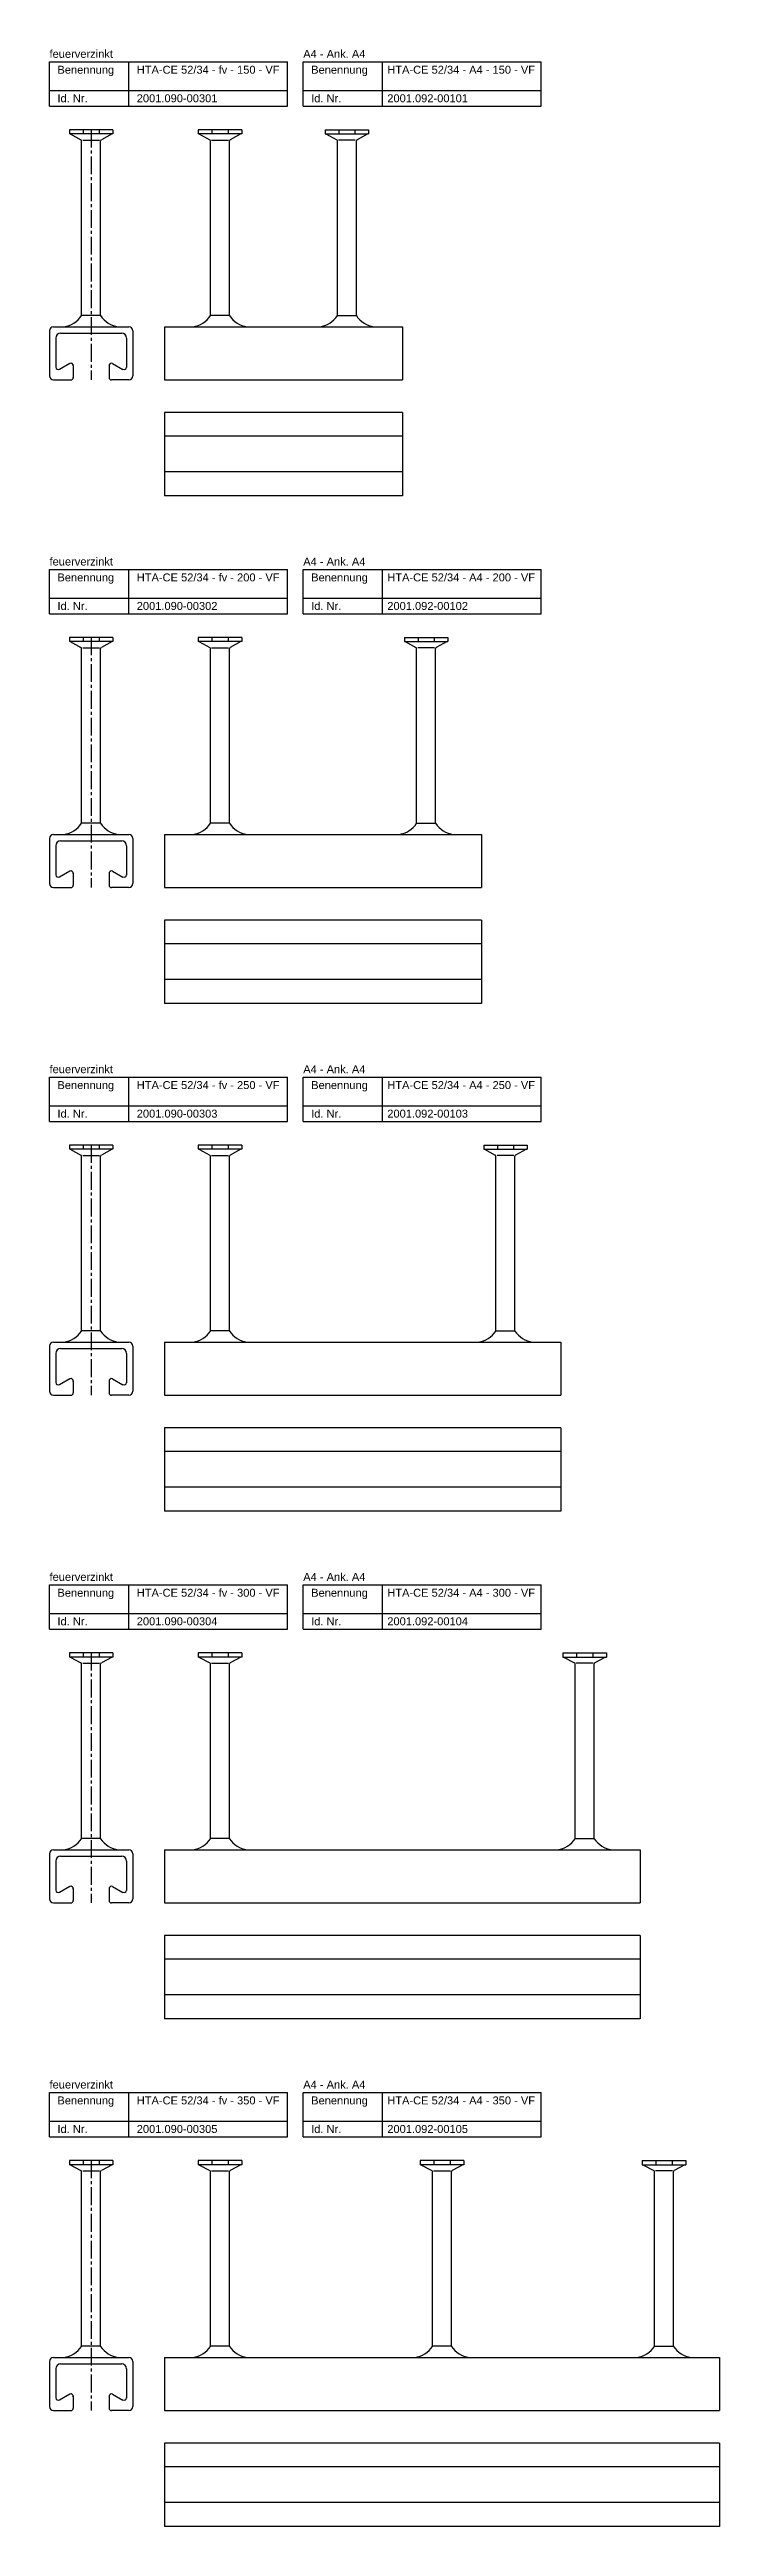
# Model space of a CAD drawing. Header units: inches. Extents: x 9 to 6151, y 3 to 3165.
# Drawn here: x 9 to 431, y 1603 to 3165 of the extents above; entities that cross this region are included whole.
import ezdxf

# ---------------------------------------------------------------- set-up
doc = ezdxf.new("R2010")
doc.units = ezdxf.units.IN
doc.header["$MEASUREMENT"] = 0
doc.linetypes.add('MITTE2', pattern=[1.125, 0.75, -0.125, 0.125, -0.125])
doc.layers.add('HALFEN', color=2, linetype='Continuous')
doc.styles.add('ARIAL50', font='arial.ttf', dxfattribs={"height": 5})

msp = doc.modelspace()

# ---------------------------------------------------------------- linework, layer by layer
at = {"layer": 'HALFEN'}
for p, q in [((8.9, 3157), (158.9, 3157)), ((8.9, 3129), (8.9, 3157)), ((58.9, 3129), (58.9, 3157)), ((158.9, 3129), (158.9, 3157)), ((168.9, 3157), (318.9, 3157)), ((168.9, 3129), (168.9, 3157)), ((218.9, 3129), (218.9, 3157)), ((318.9, 3129), (318.9, 3157)), ((8.9, 3139), (158.9, 3139)), ((168.9, 3139), (318.9, 3139)), ((8.9, 3129), (158.9, 3129)), ((168.9, 3129), (318.9, 3129)), ((48.9, 3114.2), (21.4, 3114.2)), ((21.4, 3114.2), (21.4, 3111.5)), ((48.9, 3111.5), (21.4, 3111.5)), ((21.9, 3111.5), (28.7, 3107.9)), ((29.1, 2997), (29.1, 3107.2)), ((29.8, 3107.7), (40.4, 3107.7)), ((30.1, 3114.2), (30.1, 3111.5)), ((40.2, 3114.2), (40.2, 3111.5)), ((41.1, 2997), (41.1, 3107.2)), ((48.4, 3111.5), (41.6, 3107.9)), ((48.9, 3114.2), (48.9, 3111.5)), ((130.1, 3114.2), (102.7, 3114.2)), ((102.7, 3114.2), (102.7, 3111.5)), ((130.1, 3111.5), (102.7, 3111.5)), ((103.1, 3111.5), (110, 3107.9)), ((110.4, 2997), (110.4, 3107.2)), ((111, 3107.7), (121.7, 3107.7)), ((111.3, 3114.2), (111.3, 3111.5)), ((121.5, 3114.2), (121.5, 3111.5)), ((122.4, 2997), (122.4, 3107.2)), ((129.6, 3111.5), (122.8, 3107.9)), ((130.1, 3114.2), (130.1, 3111.5)), ((182.7, 3114.2), (210.1, 3114.2)), ((182.7, 3114.2), (182.7, 3111.5)), ((182.7, 3111.5), (210.1, 3111.5)), ((183.1, 3111.5), (190, 3107.9)), ((190.4, 2997), (190.4, 3107.2)), ((201.7, 3107.7), (191.1, 3107.7)), ((191.3, 3114.2), (191.3, 3111.5)), ((201.5, 3114.2), (201.5, 3111.5)), ((202.4, 2997), (202.4, 3107.2)), ((209.6, 3111.5), (202.8, 3107.9)), ((210.1, 3114.2), (210.1, 3111.5)), ((8.9, 2987.5), (8.9, 2959)), ((11.4, 2990), (58.9, 2990)), ((12.9, 2982.9), (12.9, 2964.3)), ((15.9, 2985.9), (54.4, 2985.9)), ((41.1, 2997), (29.1, 2997)), ((57.4, 2982.9), (57.4, 2964.3)), ((61.4, 2987.5), (61.4, 2959)), ((81.4, 2990), (231.4, 2990)), ((81.4, 2990), (81.4, 2956.5)), ((122.4, 2997), (110.4, 2997)), ((190.4, 2997), (202.4, 2997)), ((231.4, 2990), (231.4, 2956.5)), ((21.7, 2966.8), (15.1, 2963.1)), ((48.6, 2966.8), (55.2, 2963.1)), ((11.4, 2956.5), (22.4, 2956.5)), ((23.9, 2965.5), (23.9, 2958)), ((46.4, 2965.5), (46.4, 2958)), ((58.9, 2956.5), (47.9, 2956.5)), ((81.4, 2956.5), (231.4, 2956.5)), ((231.4, 2936), (81.4, 2936)), ((81.4, 2936), (81.4, 2883.5)), ((231.4, 2936), (231.4, 2883.5)), ((231.4, 2921), (81.4, 2921)), ((231.4, 2898.5), (81.4, 2898.5)), ((231.4, 2883.5), (81.4, 2883.5)), ((8.9, 2837), (158.9, 2837)), ((8.9, 2809), (8.9, 2837)), ((58.9, 2809), (58.9, 2837)), ((158.9, 2809), (158.9, 2837)), ((168.9, 2837), (318.9, 2837)), ((168.9, 2809), (168.9, 2837)), ((218.9, 2809), (218.9, 2837)), ((318.9, 2809), (318.9, 2837)), ((8.9, 2819), (158.9, 2819)), ((168.9, 2819), (318.9, 2819)), ((8.9, 2809), (158.9, 2809)), ((168.9, 2809), (318.9, 2809)), ((48.9, 2794.2), (21.4, 2794.2)), ((21.4, 2794.2), (21.4, 2791.5)), ((48.9, 2791.5), (21.4, 2791.5)), ((21.9, 2791.5), (28.7, 2787.9)), ((29.1, 2677), (29.1, 2787.2)), ((29.8, 2787.7), (40.4, 2787.7)), ((30.1, 2794.2), (30.1, 2791.5)), ((40.2, 2794.2), (40.2, 2791.5)), ((41.1, 2677), (41.1, 2787.2)), ((48.4, 2791.5), (41.6, 2787.9)), ((48.9, 2794.2), (48.9, 2791.5)), ((130.1, 2794.2), (102.7, 2794.2)), ((102.7, 2794.2), (102.7, 2791.5)), ((130.1, 2791.5), (102.7, 2791.5)), ((103.1, 2791.5), (110, 2787.9)), ((110.4, 2677), (110.4, 2787.2)), ((111, 2787.7), (121.7, 2787.7)), ((111.3, 2794.2), (111.3, 2791.5)), ((121.5, 2794.2), (121.5, 2791.5)), ((122.4, 2677), (122.4, 2787.2)), ((129.6, 2791.5), (122.8, 2787.9)), ((130.1, 2794.2), (130.1, 2791.5)), ((232.7, 2794.2), (260.1, 2794.2)), ((232.7, 2794.2), (232.7, 2791.5)), ((232.7, 2791.5), (260.1, 2791.5)), ((233.1, 2791.5), (240, 2787.9)), ((240.4, 2677), (240.4, 2787.2)), ((251.7, 2787.7), (241.1, 2787.7)), ((241.3, 2794.2), (241.3, 2791.5)), ((251.5, 2794.2), (251.5, 2791.5)), ((252.4, 2677), (252.4, 2787.2)), ((259.6, 2791.5), (252.8, 2787.9)), ((260.1, 2794.2), (260.1, 2791.5)), ((11.4, 2670), (58.9, 2670)), ((41.1, 2677), (29.1, 2677)), ((81.4, 2670), (281.4, 2670)), ((81.4, 2670), (81.4, 2636.5)), ((122.4, 2677), (110.4, 2677)), ((240.4, 2677), (252.4, 2677)), ((281.4, 2670), (281.4, 2636.5)), ((8.9, 2667.5), (8.9, 2639)), ((12.9, 2662.9), (12.9, 2644.3)), ((15.9, 2665.9), (54.4, 2665.9)), ((57.4, 2662.9), (57.4, 2644.3)), ((61.4, 2667.5), (61.4, 2639)), ((21.7, 2646.8), (15.1, 2643.1)), ((23.9, 2645.5), (23.9, 2638)), ((46.4, 2645.5), (46.4, 2638)), ((48.6, 2646.8), (55.2, 2643.1)), ((11.4, 2636.5), (22.4, 2636.5)), ((58.9, 2636.5), (47.9, 2636.5)), ((81.4, 2636.5), (281.4, 2636.5)), ((281.4, 2616), (81.4, 2616)), ((81.4, 2616), (81.4, 2563.5)), ((281.4, 2616), (281.4, 2563.5)), ((281.4, 2601), (81.4, 2601)), ((281.4, 2578.5), (81.4, 2578.5)), ((281.4, 2563.5), (81.4, 2563.5)), ((8.9, 2517), (158.9, 2517)), ((8.9, 2489), (8.9, 2517)), ((58.9, 2489), (58.9, 2517)), ((158.9, 2489), (158.9, 2517)), ((168.9, 2517), (318.9, 2517)), ((168.9, 2489), (168.9, 2517)), ((218.9, 2489), (218.9, 2517)), ((318.9, 2489), (318.9, 2517)), ((8.9, 2499), (158.9, 2499)), ((168.9, 2499), (318.9, 2499)), ((8.9, 2489), (158.9, 2489)), ((168.9, 2489), (318.9, 2489)), ((48.9, 2474.2), (21.4, 2474.2)), ((21.4, 2474.2), (21.4, 2471.5)), ((48.9, 2471.5), (21.4, 2471.5)), ((21.9, 2471.5), (28.7, 2467.9)), ((29.1, 2357), (29.1, 2467.2)), ((29.8, 2467.7), (40.4, 2467.7)), ((30.1, 2474.2), (30.1, 2471.5)), ((40.2, 2474.2), (40.2, 2471.5)), ((41.1, 2357), (41.1, 2467.2)), ((48.4, 2471.5), (41.6, 2467.9)), ((48.9, 2474.2), (48.9, 2471.5)), ((130.1, 2474.2), (102.7, 2474.2)), ((102.7, 2474.2), (102.7, 2471.5)), ((130.1, 2471.5), (102.7, 2471.5)), ((103.1, 2471.5), (110, 2467.9)), ((110.4, 2357), (110.4, 2467.2)), ((111, 2467.7), (121.7, 2467.7)), ((111.3, 2474.2), (111.3, 2471.5)), ((121.5, 2474.2), (121.5, 2471.5)), ((122.4, 2357), (122.4, 2467.2)), ((129.6, 2471.5), (122.8, 2467.9)), ((130.1, 2474.2), (130.1, 2471.5)), ((282.7, 2474.2), (310.1, 2474.2)), ((282.7, 2474.2), (282.7, 2471.5)), ((282.7, 2471.5), (310.1, 2471.5)), ((283.1, 2471.5), (290, 2467.9)), ((290.4, 2357), (290.4, 2467.2)), ((301.7, 2467.7), (291.1, 2467.7)), ((291.3, 2474.2), (291.3, 2471.5)), ((301.5, 2474.2), (301.5, 2471.5)), ((302.4, 2357), (302.4, 2467.2)), ((309.6, 2471.5), (302.8, 2467.9)), ((310.1, 2474.2), (310.1, 2471.5)), ((8.9, 2347.5), (8.9, 2319)), ((11.4, 2350), (58.9, 2350)), ((12.9, 2342.9), (12.9, 2324.3)), ((15.9, 2345.9), (54.4, 2345.9)), ((41.1, 2357), (29.1, 2357)), ((57.4, 2342.9), (57.4, 2324.3)), ((61.4, 2347.5), (61.4, 2319)), ((81.4, 2350), (331.4, 2350)), ((81.4, 2350), (81.4, 2316.5)), ((122.4, 2357), (110.4, 2357)), ((290.4, 2357), (302.4, 2357)), ((331.4, 2350), (331.4, 2316.5)), ((21.7, 2326.8), (15.1, 2323.1)), ((48.6, 2326.8), (55.2, 2323.1)), ((11.4, 2316.5), (22.4, 2316.5)), ((23.9, 2325.5), (23.9, 2318)), ((46.4, 2325.5), (46.4, 2318)), ((58.9, 2316.5), (47.9, 2316.5)), ((81.4, 2316.5), (331.4, 2316.5)), ((331.4, 2296), (81.4, 2296)), ((81.4, 2296), (81.4, 2243.5)), ((331.4, 2296), (331.4, 2243.5)), ((331.4, 2281), (81.4, 2281)), ((331.4, 2258.5), (81.4, 2258.5)), ((331.4, 2243.5), (81.4, 2243.5)), ((8.9, 2197), (158.9, 2197)), ((8.9, 2169), (8.9, 2197)), ((58.9, 2169), (58.9, 2197)), ((158.9, 2169), (158.9, 2197)), ((168.9, 2197), (318.9, 2197)), ((168.9, 2169), (168.9, 2197)), ((218.9, 2169), (218.9, 2197)), ((318.9, 2169), (318.9, 2197)), ((8.9, 2179), (158.9, 2179)), ((168.9, 2179), (318.9, 2179)), ((8.9, 2169), (158.9, 2169)), ((168.9, 2169), (318.9, 2169)), ((48.9, 2154.2), (21.4, 2154.2)), ((21.4, 2154.2), (21.4, 2151.5)), ((48.9, 2151.5), (21.4, 2151.5)), ((21.9, 2151.5), (28.7, 2147.9)), ((29.1, 2037), (29.1, 2147.2)), ((29.8, 2147.7), (40.4, 2147.7)), ((30.1, 2154.2), (30.1, 2151.5)), ((40.2, 2154.2), (40.2, 2151.5)), ((41.1, 2037), (41.1, 2147.2)), ((48.4, 2151.5), (41.6, 2147.9)), ((48.9, 2154.2), (48.9, 2151.5)), ((130.1, 2154.2), (102.7, 2154.2)), ((102.7, 2154.2), (102.7, 2151.5)), ((130.1, 2151.5), (102.7, 2151.5)), ((103.1, 2151.5), (110, 2147.9)), ((110.4, 2037), (110.4, 2147.2)), ((111, 2147.7), (121.7, 2147.7)), ((111.3, 2154.2), (111.3, 2151.5)), ((121.5, 2154.2), (121.5, 2151.5)), ((122.4, 2037), (122.4, 2147.2)), ((129.6, 2151.5), (122.8, 2147.9)), ((130.1, 2154.2), (130.1, 2151.5)), ((332.7, 2154.2), (360.1, 2154.2)), ((332.7, 2154.2), (332.7, 2151.5)), ((332.7, 2151.5), (360.1, 2151.5)), ((333.1, 2151.5), (340, 2147.9)), ((340.4, 2037), (340.4, 2147.2)), ((351.7, 2147.7), (341.1, 2147.7)), ((341.3, 2154.2), (341.3, 2151.5)), ((351.5, 2154.2), (351.5, 2151.5)), ((352.4, 2037), (352.4, 2147.2)), ((359.6, 2151.5), (352.8, 2147.9)), ((360.1, 2154.2), (360.1, 2151.5)), ((11.4, 2030), (58.9, 2030)), ((41.1, 2037), (29.1, 2037)), ((81.4, 2030), (381.4, 2030)), ((81.4, 2030), (81.4, 1996.5)), ((122.4, 2037), (110.4, 2037)), ((340.4, 2037), (352.4, 2037)), ((381.4, 2030), (381.4, 1996.5)), ((8.9, 2027.5), (8.9, 1999)), ((12.9, 2022.9), (12.9, 2004.3)), ((15.9, 2025.9), (54.4, 2025.9)), ((57.4, 2022.9), (57.4, 2004.3)), ((61.4, 2027.5), (61.4, 1999)), ((21.7, 2006.8), (15.1, 2003.1)), ((23.9, 2005.5), (23.9, 1998)), ((46.4, 2005.5), (46.4, 1998)), ((48.6, 2006.8), (55.2, 2003.1)), ((11.4, 1996.5), (22.4, 1996.5)), ((58.9, 1996.5), (47.9, 1996.5)), ((81.4, 1996.5), (381.4, 1996.5)), ((381.4, 1976), (81.4, 1976)), ((81.4, 1976), (81.4, 1923.5)), ((381.4, 1976), (381.4, 1923.5)), ((381.4, 1961), (81.4, 1961)), ((381.4, 1938.5), (81.4, 1938.5)), ((381.4, 1923.5), (81.4, 1923.5)), ((8.9, 1877), (158.9, 1877)), ((8.9, 1849), (8.9, 1877)), ((58.9, 1849), (58.9, 1877)), ((158.9, 1849), (158.9, 1877)), ((168.9, 1877), (318.9, 1877)), ((168.9, 1849), (168.9, 1877)), ((218.9, 1849), (218.9, 1877)), ((318.9, 1849), (318.9, 1877)), ((8.9, 1859), (158.9, 1859)), ((168.9, 1859), (318.9, 1859)), ((8.9, 1849), (158.9, 1849)), ((168.9, 1849), (318.9, 1849)), ((48.9, 1834.2), (21.4, 1834.2)), ((21.4, 1834.2), (21.4, 1831.5)), ((48.9, 1831.5), (21.4, 1831.5)), ((21.9, 1831.5), (28.7, 1827.9)), ((29.1, 1717), (29.1, 1827.2)), ((29.8, 1827.7), (40.4, 1827.7)), ((30.1, 1834.2), (30.1, 1831.5)), ((40.2, 1834.2), (40.2, 1831.5)), ((41.1, 1717), (41.1, 1827.2)), ((48.4, 1831.5), (41.6, 1827.9)), ((48.9, 1834.2), (48.9, 1831.5)), ((130.1, 1834.2), (102.7, 1834.2)), ((102.7, 1834.2), (102.7, 1831.5)), ((130.1, 1831.5), (102.7, 1831.5)), ((103.1, 1831.5), (110, 1827.9)), ((110.4, 1717), (110.4, 1827.2)), ((111, 1827.7), (121.7, 1827.7)), ((111.3, 1834.2), (111.3, 1831.5)), ((121.5, 1834.2), (121.5, 1831.5)), ((122.4, 1717), (122.4, 1827.2)), ((129.6, 1831.5), (122.8, 1827.9)), ((130.1, 1834.2), (130.1, 1831.5)), ((270.1, 1834.2), (242.7, 1834.2)), ((242.7, 1834.2), (242.7, 1831.5)), ((270.1, 1831.5), (242.7, 1831.5)), ((243.1, 1831.5), (250, 1827.9)), ((250.4, 1717), (250.4, 1827.2)), ((251, 1827.7), (261.7, 1827.7)), ((251.3, 1834.2), (251.3, 1831.5)), ((261.5, 1834.2), (261.5, 1831.5)), ((262.4, 1717), (262.4, 1827.2)), ((269.6, 1831.5), (262.8, 1827.9)), ((270.1, 1834.2), (270.1, 1831.5)), ((382.7, 1834.2), (410.1, 1834.2)), ((382.7, 1834.2), (382.7, 1831.5)), ((382.7, 1831.5), (410.1, 1831.5)), ((383.1, 1831.5), (390, 1827.9)), ((390.4, 1717), (390.4, 1827.2)), ((401.7, 1827.7), (391.1, 1827.7)), ((391.3, 1834.2), (391.3, 1831.5)), ((401.5, 1834.2), (401.5, 1831.5)), ((402.4, 1717), (402.4, 1827.2)), ((409.6, 1831.5), (402.8, 1827.9)), ((410.1, 1834.2), (410.1, 1831.5)), ((8.9, 1707.5), (8.9, 1679)), ((11.4, 1710), (58.9, 1710)), ((12.9, 1702.9), (12.9, 1684.3)), ((15.9, 1705.9), (54.4, 1705.9)), ((41.1, 1717), (29.1, 1717)), ((57.4, 1702.9), (57.4, 1684.3)), ((61.4, 1707.5), (61.4, 1679)), ((81.4, 1710), (431.4, 1710)), ((81.4, 1710), (81.4, 1676.5)), ((122.4, 1717), (110.4, 1717)), ((262.4, 1717), (250.4, 1717)), ((390.4, 1717), (402.4, 1717)), ((431.4, 1710), (431.4, 1676.5)), ((21.7, 1686.8), (15.1, 1683.1)), ((48.6, 1686.8), (55.2, 1683.1)), ((11.4, 1676.5), (22.4, 1676.5)), ((23.9, 1685.5), (23.9, 1678)), ((46.4, 1685.5), (46.4, 1678)), ((58.9, 1676.5), (47.9, 1676.5)), ((81.4, 1676.5), (431.4, 1676.5)), ((431.4, 1656), (81.4, 1656)), ((81.4, 1656), (81.4, 1603.5)), ((431.4, 1656), (431.4, 1603.5)), ((431.4, 1641), (81.4, 1641)), ((431.4, 1618.5), (81.4, 1618.5)), ((431.4, 1603.5), (81.4, 1603.5))]:
    msp.add_line(p, q, dxfattribs=at)
at = {"layer": 'HALFEN', "color": 1, "linetype": 'MITTE2', "ltscale": 15}
for p, q in [((35.1, 3114.2), (35.1, 2956.5)), ((35.1, 2794.2), (35.1, 2636.5)), ((35.1, 2474.2), (35.1, 2316.5)), ((35.1, 2154.2), (35.1, 1996.5)), ((35.1, 1834.2), (35.1, 1676.5))]:
    msp.add_line(p, q, dxfattribs=at)
at = {"layer": 'HALFEN'}
for centre, radius, start, end in [((28.3, 3107.2), 0.8, 0, 62.3005), ((41.9, 3107.2), 0.8, 117.6995, 180), ((109.6, 3107.2), 0.8, 0, 62.3005), ((123.2, 3107.2), 0.8, 117.6995, 180), ((189.6, 3107.2), 0.8, 0, 62.3005), ((203.2, 3107.2), 0.8, 117.6995, 180), ((11.4, 2987.5), 2.5, 90, 180), ((15.9, 2982.9), 3, 90, 180), ((15.6, 3006.1), 16.3, 278.3975, 325.9993), ((54.6, 3006.1), 16.3, 214.0007, 261.6025), ((54.4, 2982.9), 3, 0, 90), ((58.9, 2987.5), 2.5, 0, 90), ((96.9, 3006.1), 16.3, 278.3975, 325.9993), ((135.9, 3006.1), 16.3, 214.0007, 261.6025), ((176.9, 3006.1), 16.3, 278.3975, 325.9993), ((215.9, 3006.1), 16.3, 214.0007, 261.6025), ((22.4, 2965.5), 1.5, 350.8998, 118.9225), ((47.9, 2965.5), 1.5, 61.0775, 189.1002), ((11.4, 2959), 2.5, 180, 270), ((14.4, 2964.5), 1.5, 180, 298.9225), ((22.4, 2958), 1.5, 270, 0), ((47.9, 2958), 1.5, 180, 270), ((55.9, 2964.5), 1.5, 241.0775, 0), ((58.9, 2959), 2.5, 270, 0), ((28.3, 2787.2), 0.8, 0, 62.3005), ((41.9, 2787.2), 0.8, 117.6995, 180), ((109.6, 2787.2), 0.8, 0, 62.3005), ((123.2, 2787.2), 0.8, 117.6995, 180), ((239.6, 2787.2), 0.8, 0, 62.3005), ((253.2, 2787.2), 0.8, 117.6995, 180), ((11.4, 2667.5), 2.5, 90, 180), ((15.6, 2686.1), 16.3, 278.3975, 325.9993), ((54.6, 2686.1), 16.3, 214.0007, 261.6025), ((58.9, 2667.5), 2.5, 0, 90), ((96.9, 2686.1), 16.3, 278.3975, 325.9993), ((135.9, 2686.1), 16.3, 214.0007, 261.6025), ((226.9, 2686.1), 16.3, 278.3975, 325.9993), ((265.9, 2686.1), 16.3, 214.0007, 261.6025), ((15.9, 2662.9), 3, 90, 180), ((54.4, 2662.9), 3, 0, 90), ((11.4, 2639), 2.5, 180, 270), ((14.4, 2644.5), 1.5, 180, 298.9225), ((22.4, 2645.5), 1.5, 350.8998, 118.9225), ((47.9, 2645.5), 1.5, 61.0775, 189.1002), ((55.9, 2644.5), 1.5, 241.0775, 0), ((58.9, 2639), 2.5, 270, 0), ((22.4, 2638), 1.5, 270, 0), ((47.9, 2638), 1.5, 180, 270), ((28.3, 2467.2), 0.8, 0, 62.3005), ((41.9, 2467.2), 0.8, 117.6995, 180), ((109.6, 2467.2), 0.8, 0, 62.3005), ((123.2, 2467.2), 0.8, 117.6995, 180), ((289.6, 2467.2), 0.8, 0, 62.3005), ((303.2, 2467.2), 0.8, 117.6995, 180), ((11.4, 2347.5), 2.5, 90, 180), ((15.9, 2342.9), 3, 90, 180), ((15.6, 2366.1), 16.3, 278.3975, 325.9993), ((54.6, 2366.1), 16.3, 214.0007, 261.6025), ((54.4, 2342.9), 3, 0, 90), ((58.9, 2347.5), 2.5, 0, 90), ((96.9, 2366.1), 16.3, 278.3975, 325.9993), ((135.9, 2366.1), 16.3, 214.0007, 261.6025), ((276.9, 2366.1), 16.3, 278.3975, 325.9993), ((315.9, 2366.1), 16.3, 214.0007, 261.6025), ((22.4, 2325.5), 1.5, 350.8998, 118.9225), ((47.9, 2325.5), 1.5, 61.0775, 189.1002), ((11.4, 2319), 2.5, 180, 270), ((14.4, 2324.5), 1.5, 180, 298.9225), ((22.4, 2318), 1.5, 270, 0), ((47.9, 2318), 1.5, 180, 270), ((55.9, 2324.5), 1.5, 241.0775, 0), ((58.9, 2319), 2.5, 270, 0), ((28.3, 2147.2), 0.8, 0, 62.3005), ((41.9, 2147.2), 0.8, 117.6995, 180), ((109.6, 2147.2), 0.8, 0, 62.3005), ((123.2, 2147.2), 0.8, 117.6995, 180), ((339.6, 2147.2), 0.8, 0, 62.3005), ((353.2, 2147.2), 0.8, 117.6995, 180), ((11.4, 2027.5), 2.5, 90, 180), ((15.6, 2046.1), 16.3, 278.3975, 325.9993), ((54.6, 2046.1), 16.3, 214.0007, 261.6025), ((58.9, 2027.5), 2.5, 0, 90), ((96.9, 2046.1), 16.3, 278.3975, 325.9993), ((135.9, 2046.1), 16.3, 214.0007, 261.6025), ((326.9, 2046.1), 16.3, 278.3975, 325.9993), ((365.9, 2046.1), 16.3, 214.0007, 261.6025), ((15.9, 2022.9), 3, 90, 180), ((54.4, 2022.9), 3, 0, 90), ((11.4, 1999), 2.5, 180, 270), ((14.4, 2004.5), 1.5, 180, 298.9225), ((22.4, 2005.5), 1.5, 350.8998, 118.9225), ((47.9, 2005.5), 1.5, 61.0775, 189.1002), ((55.9, 2004.5), 1.5, 241.0775, 0), ((58.9, 1999), 2.5, 270, 0), ((22.4, 1998), 1.5, 270, 0), ((47.9, 1998), 1.5, 180, 270), ((28.3, 1827.2), 0.8, 0, 62.3005), ((41.9, 1827.2), 0.8, 117.6995, 180), ((109.6, 1827.2), 0.8, 0, 62.3005), ((123.2, 1827.2), 0.8, 117.6995, 180), ((249.6, 1827.2), 0.8, 0, 62.3005), ((263.2, 1827.2), 0.8, 117.6995, 180), ((389.6, 1827.2), 0.8, 0, 62.3005), ((403.2, 1827.2), 0.8, 117.6995, 180), ((11.4, 1707.5), 2.5, 90, 180), ((15.9, 1702.9), 3, 90, 180), ((15.6, 1726.1), 16.3, 278.3975, 325.9993), ((54.6, 1726.1), 16.3, 214.0007, 261.6025), ((54.4, 1702.9), 3, 0, 90), ((58.9, 1707.5), 2.5, 0, 90), ((96.9, 1726.1), 16.3, 278.3975, 325.9993), ((135.9, 1726.1), 16.3, 214.0007, 261.6025), ((236.9, 1726.1), 16.3, 278.3975, 325.9993), ((275.9, 1726.1), 16.3, 214.0007, 261.6025), ((376.9, 1726.1), 16.3, 278.3975, 325.9993), ((415.9, 1726.1), 16.3, 214.0007, 261.6025), ((22.4, 1685.5), 1.5, 350.8998, 118.9225), ((47.9, 1685.5), 1.5, 61.0775, 189.1002), ((11.4, 1679), 2.5, 180, 270), ((14.4, 1684.5), 1.5, 180, 298.9225), ((22.4, 1678), 1.5, 270, 0), ((47.9, 1678), 1.5, 180, 270), ((55.9, 1684.5), 1.5, 241.0775, 0), ((58.9, 1679), 2.5, 270, 0)]:
    msp.add_arc(centre, radius, start, end, dxfattribs=at)

# ---------------------------------------------------------------- texts
at = {"layer": 'HALFEN', "style": 'ARIAL50'}
for s, p in [('feuerverzinkt', (8.9, 3159.5)), ('Benennung', (13.9, 3149.5)), ('HTA-CE 52/34 - fv - 150 - VF', (63.9, 3149.5)), ('A4 - Ank. A4', (168.9, 3159.5)), ('Benennung', (173.9, 3149.5)), ('HTA-CE 52/34 - A4 - 150 - VF', (221.9, 3149.5)), ('Id. Nr.', (13.9, 3131.5)), ('2001.090-00301', (63.9, 3131.5)), ('Id. Nr.', (173.9, 3131.5)), ('2001.092-00101', (221.9, 3131.5)), ('feuerverzinkt', (8.9, 2839.5)), ('A4 - Ank. A4', (168.9, 2839.5)), ('Benennung', (13.9, 2829.5)), ('HTA-CE 52/34 - fv - 200 - VF', (63.9, 2829.5)), ('Benennung', (173.9, 2829.5)), ('HTA-CE 52/34 - A4 - 200 - VF', (221.9, 2829.5)), ('Id. Nr.', (13.9, 2811.5)), ('2001.090-00302', (63.9, 2811.5)), ('Id. Nr.', (173.9, 2811.5)), ('2001.092-00102', (221.9, 2811.5)), ('feuerverzinkt', (8.9, 2519.5)), ('Benennung', (13.9, 2509.5)), ('HTA-CE 52/34 - fv - 250 - VF', (63.9, 2509.5)), ('A4 - Ank. A4', (168.9, 2519.5)), ('Benennung', (173.9, 2509.5)), ('HTA-CE 52/34 - A4 - 250 - VF', (221.9, 2509.5)), ('Id. Nr.', (13.9, 2491.5)), ('2001.090-00303', (63.9, 2491.5)), ('Id. Nr.', (173.9, 2491.5)), ('2001.092-00103', (221.9, 2491.5)), ('feuerverzinkt', (8.9, 2199.5)), ('A4 - Ank. A4', (168.9, 2199.5)), ('Benennung', (13.9, 2189.5)), ('HTA-CE 52/34 - fv - 300 - VF', (63.9, 2189.5)), ('Benennung', (173.9, 2189.5)), ('HTA-CE 52/34 - A4 - 300 - VF', (221.9, 2189.5)), ('Id. Nr.', (13.9, 2171.5)), ('2001.090-00304', (63.9, 2171.5)), ('Id. Nr.', (173.9, 2171.5)), ('2001.092-00104', (221.9, 2171.5)), ('feuerverzinkt', (8.9, 1879.5)), ('Benennung', (13.9, 1869.5)), ('HTA-CE 52/34 - fv - 350 - VF', (63.9, 1869.5)), ('A4 - Ank. A4', (168.9, 1879.5)), ('Benennung', (173.9, 1869.5)), ('HTA-CE 52/34 - A4 - 350 - VF', (221.9, 1869.5)), ('Id. Nr.', (13.9, 1851.5)), ('2001.090-00305', (63.9, 1851.5)), ('Id. Nr.', (173.9, 1851.5)), ('2001.092-00105', (221.9, 1851.5))]:
    msp.add_text(s, height=5, dxfattribs=at).set_placement(p)

doc.saveas('drawing.dxf')
